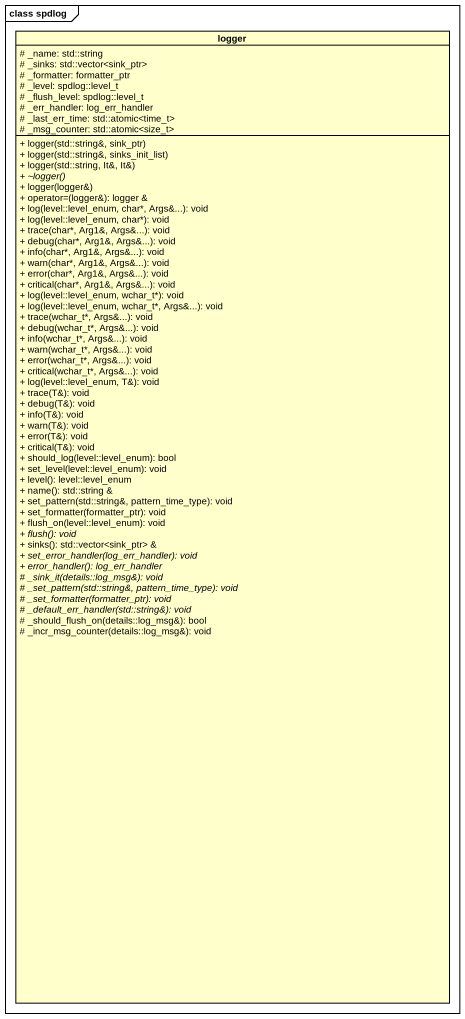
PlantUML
@startuml
mainframe class spdlog
hide circle
hide empty members
skinparam classAttributeIconSize 0
class logger {
  # _name: std::string
  # _sinks: std::vector<sink_ptr>
  # _formatter: formatter_ptr
  # _level: spdlog::level_t
  # _flush_level: spdlog::level_t
  # _err_handler: log_err_handler
  # _last_err_time: std::atomic<time_t>
  # _msg_counter: std::atomic<size_t>
  + logger(std::string&, sink_ptr)
  + logger(std::string&, sinks_init_list)
  + logger(std::string, It&, It&)
  {abstract} + ~logger()
  + logger(logger&)
  + operator=(logger&): logger &
  + log(level::level_enum, char*, Args&...): void
  + log(level::level_enum, char*): void
  + trace(char*, Arg1&, Args&...): void
  + debug(char*, Arg1&, Args&...): void
  + info(char*, Arg1&, Args&...): void
  + warn(char*, Arg1&, Args&...): void
  + error(char*, Arg1&, Args&...): void
  + critical(char*, Arg1&, Args&...): void
  + log(level::level_enum, wchar_t*): void
  + log(level::level_enum, wchar_t*, Args&...): void
  + trace(wchar_t*, Args&...): void
  + debug(wchar_t*, Args&...): void
  + info(wchar_t*, Args&...): void
  + warn(wchar_t*, Args&...): void
  + error(wchar_t*, Args&...): void
  + critical(wchar_t*, Args&...): void
  + log(level::level_enum, T&): void
  + trace(T&): void
  + debug(T&): void
  + info(T&): void
  + warn(T&): void
  + error(T&): void
  + critical(T&): void
  + should_log(level::level_enum): bool
  + set_level(level::level_enum): void
  + level(): level::level_enum
  + name(): std::string &
  + set_pattern(std::string&, pattern_time_type): void
  + set_formatter(formatter_ptr): void
  + flush_on(level::level_enum): void
  {abstract} + flush(): void
  + sinks(): std::vector<sink_ptr> &
  {abstract} + set_error_handler(log_err_handler): void
  {abstract} + error_handler(): log_err_handler
  {abstract} # _sink_it(details::log_msg&): void
  {abstract} # _set_pattern(std::string&, pattern_time_type): void
  {abstract} # _set_formatter(formatter_ptr): void
  {abstract} # _default_err_handler(std::string&): void
  # _should_flush_on(details::log_msg&): bool
  # _incr_msg_counter(details::log_msg&): void
}
@enduml
